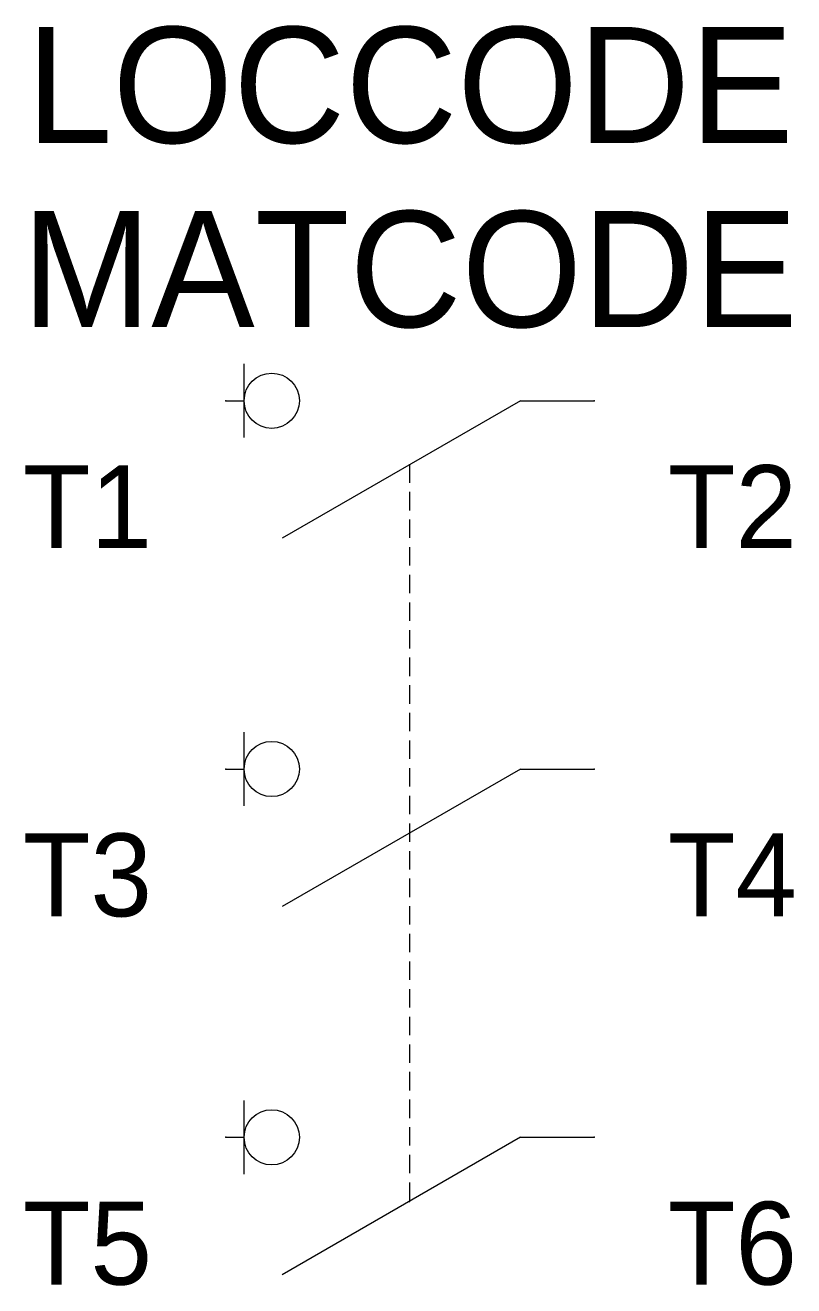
# Model space of a CAD drawing. Extents: x -10.4 to 10.4, y -4 to 30.2.
import ezdxf
from ezdxf.enums import TextEntityAlignment as Align

# ---------------------------------------------------------------- set-up
doc = ezdxf.new("R2010")
doc.units = 0
doc.header["$MEASUREMENT"] = 0
doc.linetypes.add('DASHED', pattern=[0.75, 0.5, -0.25])
doc.layers.get('0').update_dxf_attribs({"linetype": 'CONTINUOUS'})
for name, color, linetype in [('A', 7, 'CONTINUOUS'), ('C', 6, 'CONTINUOUS'), ('T2', 1, 'CONTINUOUS')]:
    doc.layers.add(name, color=color, linetype=linetype)

msp = doc.modelspace()

# ---------------------------------------------------------------- linework, layer by layer
for p, q in [((-4.5, 19), (-4.5, 21)), ((-5, 20), (-4.5, 20)), ((3, 20), (-3.464, 16.268)), ((3, 20), (5, 20)), ((-4.5, 9), (-4.5, 11)), ((-5, 10), (-4.5, 10)), ((3, 10), (-3.464, 6.268)), ((3, 10), (5, 10)), ((-4.5, -1), (-4.5, 1)), ((-5, 0), (-4.5, 0)), ((3, 0), (-3.464, -3.732)), ((3, 0), (5, 0))]:
    msp.add_line(p, q)
at = {"linetype": 'DASHED'}
msp.add_line((0, -1.726), (0, 18.274), dxfattribs=at)
for centre in [(-3.75, 20), (-3.75, 10), (-3.75, 0)]:
    msp.add_circle(centre, 0.75)
at = {"layer": 'A', "color": 1}
msp.add_point((-0.007, -1.743), dxfattribs=at)
at = {"layer": 'C', "color": 5}
msp.add_point((-5, 20), dxfattribs=at)
at = {"layer": 'C', "color": 6}
msp.add_point((5, 20), dxfattribs=at)
at = {"layer": 'C', "color": 3}
msp.add_point((-5, 10), dxfattribs=at)
at = {"layer": 'C', "color": 4}
msp.add_point((5, 10), dxfattribs=at)
at = {"layer": 'C', "color": 2}
msp.add_point((-5, 0), dxfattribs=at)
at = {"layer": 'C', "color": 1}
msp.add_point((5, 0), dxfattribs=at)

# ---------------------------------------------------------------- texts
at = {"linetype": 'CONTINUOUS'}
for tag, p in [('LOCCODE', (0, 27)), ('MATCODE', (0, 22))]:
    msp.add_attdef(tag, text='', height=3.15, dxfattribs=at).set_placement(p, align=Align.CENTER)
at = {"layer": 'T2', "linetype": 'CONTINUOUS'}
for tag, p in [('T1', (-7, 16)), ('T3', (-7, 6)), ('T5', (-7, -4))]:
    msp.add_attdef(tag, text='', height=2.25, dxfattribs=at).set_placement(p, align=Align.RIGHT)
for tag, p in [('T2', (7, 16)), ('T4', (7, 6)), ('T6', (7, -4))]:
    msp.add_attdef(tag, p, '', height=2.25, dxfattribs=at)

doc.saveas('drawing.dxf')
